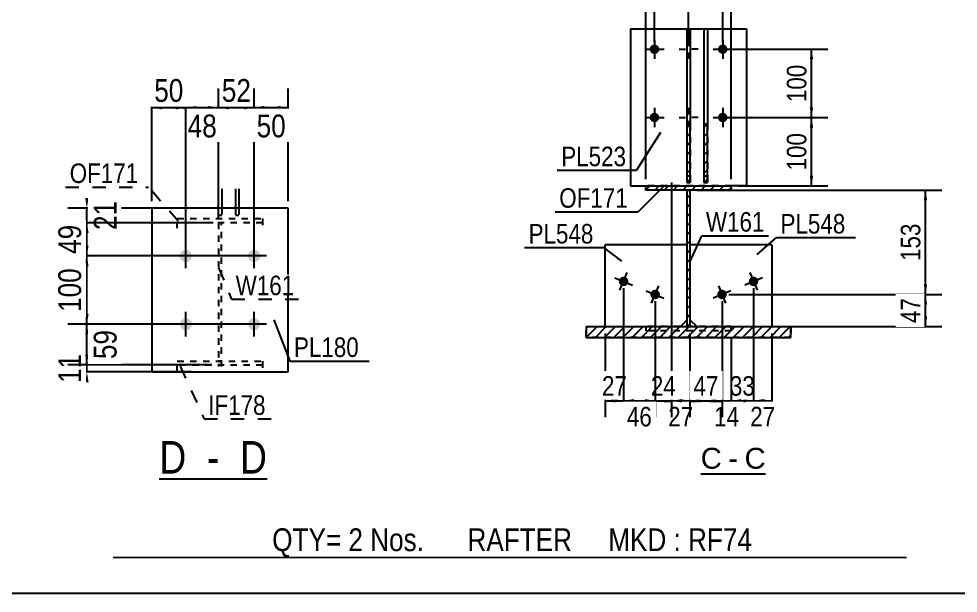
# Model space of a CAD drawing. Header units: millimetres. Extents: x -26 to 376, y -196 to 81.
# Drawn here: x 136.5 to 274.1, y -195.5 to -111.4 of the extents above; entities that cross this region are included whole.
import ezdxf

# ---------------------------------------------------------------- set-up
doc = ezdxf.new("R2010")
doc.units = ezdxf.units.MM
doc.linetypes.add('DXK_LINE_DOT1', pattern=[1.8814, 0.9407, -0.9407])
doc.linetypes.add('DXK_LINE_DOT2', pattern=[3.9198, 1.9599, -1.9599])
doc.styles.add('Arial', font='ARIAL.TTF', dxfattribs={"height": 0.2})
doc.styles.add('Arial Narrow', font='ARIALN.TTF', dxfattribs={"height": 0.2})

# ---------------------------------------------------------------- blocks, each defined once
blk = doc.blocks.new('Unknown-626819533-1211')
at = {"color": 5, "linetype": 'Continuous'}
blk.add_line((-23.53, -195.53), (376.47, -195.53), dxfattribs=at)
blk = doc.blocks.new('Unknown-626819533-12 - 1701')
at = {"color": 7, "linetype": 'Continuous'}
blk.add_line((236.43, -178.04), (245.93, -178.04), dxfattribs=at)
at = {"color": 0, "linetype": 'Continuous'}
for points in [[(239.51, -177.29), (239.51, -174.09), (236.43, -174.09), (236.43, -177.29)], [(241.89, -177.29), (241.89, -174.09), (240.47, -174.09), (240.47, -177.29)], [(245.93, -177.29), (245.93, -174.09), (242.85, -174.09), (242.85, -177.29)]]:
    blk.add_wipeout(points, dxfattribs=at)
at = {"color": 96, "linetype": 'Continuous', "style": 'Arial'}
for s, p in [('C', (236.43, -177.29)), ('C', (242.85, -177.29)), ('-', (240.47, -177.29))]:
    blk.add_text(s, height=3.06, dxfattribs=at).set_placement(p)
blk = doc.blocks.new('Unknown-626819533-13 - 1511')
at = {"color": 7, "linetype": 'Continuous'}
blk.add_line((157.11, -178.75), (172.89, -178.75), dxfattribs=at)
at = {"color": 0, "linetype": 'Continuous'}
for points in [[(161.06, -178), (161.06, -173), (157.11, -173), (157.11, -178)], [(167.43, -178), (167.43, -173), (162.56, -173), (162.56, -178)], [(172.89, -178), (172.89, -173), (168.93, -173), (168.93, -178)]]:
    blk.add_wipeout(points, dxfattribs=at)
at = {"color": 6, "linetype": 'Continuous', "style": 'Arial Narrow'}
for s, height, p in [('D', 4.77, (157.11, -178)), ('D', 4.77, (168.93, -178)), (' - ', 4.772, (162.56, -178))]:
    blk.add_text(s, height=height, dxfattribs=at).set_placement(p)
blk = doc.blocks.new('Part-626819533-1722 - 1701')
at = {"linetype": 'Continuous'}
h = blk.add_hatch(dxfattribs=at)
h.set_pattern_fill('', scale=0.3, style=0, pattern_type=0)
h.set_pattern_definition([(45, (234.4455, -156.4696), (-0.67352, 0.67352), [])])
h.paths.add_polyline_path([(234.45, -136.47), (234.45, -156.47), (234.85, -156.47), (234.85, -136.47)])
at = {"color": 2, "linetype": 'Continuous'}
for p, q in [((234.45, -156.47), (234.45, -136.47)), ((234.45, -136.47), (234.85, -136.47)), ((234.85, -136.47), (234.85, -156.47)), ((234.85, -156.47), (234.45, -156.47))]:
    blk.add_line(p, q, dxfattribs=at)
blk = doc.blocks.new('Part-626819533-1772 - 1701')
at = {"linetype": 'Continuous'}
h = blk.add_hatch(dxfattribs=at)
h.set_pattern_fill('', scale=0.3, style=0, pattern_type=0)
h.set_pattern_definition([(45, (228.3955, -136.4696), (-0.67352, 0.67352), [])])
h.paths.add_polyline_path([(228.4, -135.87), (228.4, -136.47), (240.9, -136.47), (240.9, -135.87)])
at = {"color": 2, "linetype": 'Continuous'}
for p, q in [((228.4, -136.47), (228.4, -135.87)), ((228.4, -135.87), (240.9, -135.87)), ((240.9, -135.87), (240.9, -136.47)), ((240.9, -136.47), (228.4, -136.47))]:
    blk.add_line(p, q, dxfattribs=at)
blk = doc.blocks.new('Bolt-626819533-1712 - 1701')
at = {"linetype": 'Continuous'}
for points in [[(230.35, -115.84, -1), (228.95, -115.84, -1)], [(240.35, -115.84, -1), (238.95, -115.84, -1)], [(230.35, -125.84, -1), (228.95, -125.84, -1)], [(240.35, -125.84, -1), (238.95, -125.84, -1)]]:
    blk.add_hatch(color=3, dxfattribs=at).paths.add_polyline_path(points)
at = {"color": 3, "linetype": 'Continuous'}
for p, q in [((229.65, -114.44), (229.65, -117.24)), ((234.65, -114.44), (234.65, -115.38)), ((239.65, -114.44), (239.65, -117.24)), ((228.25, -115.84), (231.05, -115.84)), ((233.25, -115.84), (234.18, -115.84)), ((234.65, -117.24), (234.65, -116.31)), ((236.05, -115.84), (235.11, -115.84)), ((238.25, -115.84), (241.05, -115.84)), ((229.65, -124.44), (229.65, -127.24)), ((234.65, -124.44), (234.65, -125.38)), ((239.65, -124.44), (239.65, -127.24)), ((228.25, -125.84), (231.05, -125.84)), ((233.25, -125.84), (234.18, -125.84)), ((234.65, -127.24), (234.65, -126.31)), ((236.05, -125.84), (235.11, -125.84)), ((238.25, -125.84), (241.05, -125.84))]:
    blk.add_line(p, q, dxfattribs=at)
blk = doc.blocks.new('Part-626819533-1731 - 1701')
at = {"linetype": 'Continuous'}
h = blk.add_hatch(dxfattribs=at)
h.set_pattern_fill('', scale=0.3, style=0, pattern_type=0)
h.set_pattern_definition([(45, (234.3955, -135.3696), (-0.67352, 0.67352), [])])
h.paths.add_polyline_path([(234.4, -126.78), (234.4, -135.37), (234.9, -135.37), (234.9, -126.78)])
at = {"color": 2, "linetype": 'Continuous'}
for p, q in [((234.4, -112.87), (234.4, -126.78)), ((234.4, -112.87), (234.9, -112.87)), ((234.9, -112.87), (234.9, -126.78)), ((234.4, -126.78), (234.4, -135.37)), ((234.4, -126.78), (234.9, -126.78)), ((234.9, -135.37), (234.9, -126.78)), ((234.4, -135.37), (234.9, -135.37))]:
    blk.add_line(p, q, dxfattribs=at)
at = {"color": 7, "linetype": 'DXK_LINE_DOT1'}
for p, q in [((234.4, -126.78), (234.4, -135.37)), ((234.9, -126.78), (234.9, -135.37)), ((234.4, -134.37), (234.9, -134.37)), ((234.4, -135.37), (234.9, -135.37))]:
    blk.add_line(p, q, dxfattribs=at)
blk = doc.blocks.new('Part-626819533-1723 - 1701')
at = {"color": 7, "linetype": 'DXK_LINE_DOT1'}
for p, q in [((240.9, -156.47), (228.4, -156.47)), ((228.4, -156.47), (228.4, -157.07)), ((240.9, -157.07), (240.9, -156.47)), ((240.9, -157.07), (228.4, -157.07))]:
    blk.add_line(p, q, dxfattribs=at)
blk = doc.blocks.new('Part-626819533-1736 - 1701')
at = {"color": 2, "linetype": 'Continuous'}
for p, q in [((246.85, -144.47), (234.85, -144.47)), ((246.85, -144.47), (246.85, -156.47)), ((234.85, -155.47), (235.85, -156.47))]:
    blk.add_line(p, q, dxfattribs=at)
at = {"color": 7, "linetype": 'DXK_LINE_DOT1'}
for p, q in [((234.85, -144.47), (234.85, -155.47)), ((240.9, -156.47), (246.85, -156.47))]:
    blk.add_line(p, q, dxfattribs=at)
blk = doc.blocks.new('Part-626819533-1758 - 1701')
at = {"color": 2, "linetype": 'Continuous'}
for p, q in [((226.15, -112.87), (226.15, -135.87)), ((226.15, -112.87), (243.15, -112.87)), ((243.15, -112.87), (243.15, -135.87)), ((226.15, -135.87), (228.4, -135.87)), ((243.15, -135.87), (240.9, -135.87))]:
    blk.add_line(p, q, dxfattribs=at)
at = {"color": 7, "linetype": 'DXK_LINE_DOT1'}
blk.add_line((240.9, -135.87), (228.4, -135.87), dxfattribs=at)
blk = doc.blocks.new('Part-626819533-1766 - 1701')
at = {"linetype": 'Continuous'}
h = blk.add_hatch(dxfattribs=at)
h.set_pattern_fill('', scale=0.3, style=0, pattern_type=0)
h.set_pattern_definition([(45, (219.6455, -158.06955), (-0.67352, 0.67352), [])])
h.paths.add_polyline_path([(219.65, -156.47), (219.65, -158.07), (249.65, -158.07), (249.65, -156.47)])
at = {"color": 7, "linetype": 'DXK_LINE_DOT1'}
for p, q in [((219.65, -158.07), (219.65, -156.47)), ((219.65, -156.47), (249.65, -156.47)), ((249.65, -156.47), (249.65, -158.07)), ((249.65, -158.07), (219.65, -158.07))]:
    blk.add_line(p, q, dxfattribs=at)
at = {"color": 2, "linetype": 'Continuous'}
for p, q in [((219.65, -156.47), (219.65, -158.07)), ((219.65, -156.47), (249.65, -156.47)), ((249.65, -158.07), (249.65, -156.47)), ((219.65, -158.07), (249.65, -158.07))]:
    blk.add_line(p, q, dxfattribs=at)
blk = doc.blocks.new('Part-626819533-2762 - 1701')
at = {"color": 2, "linetype": 'Continuous'}
for p, q in [((234.45, -144.47), (222.45, -144.47)), ((222.45, -156.47), (222.45, -144.47)), ((233.45, -156.47), (234.45, -155.47))]:
    blk.add_line(p, q, dxfattribs=at)
at = {"color": 7, "linetype": 'DXK_LINE_DOT1'}
for p, q in [((234.45, -155.47), (234.45, -144.47)), ((222.45, -156.47), (228.4, -156.47))]:
    blk.add_line(p, q, dxfattribs=at)
blk = doc.blocks.new('Part-626819533-2770 - 1701')
at = {"linetype": 'Continuous'}
h = blk.add_hatch(dxfattribs=at)
h.set_pattern_fill('', scale=0.3, style=0, pattern_type=0)
h.set_pattern_definition([(45, (236.8955, -135.3696), (-0.67352, 0.67352), [])])
h.paths.add_polyline_path([(236.9, -126.78), (236.9, -135.37), (237.4, -135.37), (237.4, -126.78)])
at = {"color": 2, "linetype": 'Continuous'}
for p, q in [((236.9, -112.87), (236.9, -126.78)), ((236.9, -112.87), (237.4, -112.87)), ((237.4, -112.87), (237.4, -126.78)), ((236.9, -126.78), (236.9, -135.37)), ((236.9, -126.78), (237.4, -126.78)), ((237.4, -135.37), (237.4, -126.78)), ((236.9, -135.37), (237.4, -135.37))]:
    blk.add_line(p, q, dxfattribs=at)
at = {"color": 7, "linetype": 'DXK_LINE_DOT1'}
for p, q in [((236.9, -126.78), (236.9, -135.37)), ((237.4, -126.78), (237.4, -135.37)), ((236.9, -134.37), (237.4, -134.37)), ((236.9, -135.37), (237.4, -135.37))]:
    blk.add_line(p, q, dxfattribs=at)
blk = doc.blocks.new('Bolt-626819533-2777 - 1701')
at = {"linetype": 'Continuous'}
for points in [[(244.43, -150.5, -1), (243.9, -149.21, -1)], [(239.81, -152.42, -1), (239.28, -151.12, -1)]]:
    blk.add_hatch(color=3, dxfattribs=at).paths.add_polyline_path(points)
at = {"color": 3, "linetype": 'Continuous'}
for p, q in [((243.63, -148.56), (244.7, -151.15)), ((245.46, -149.32), (242.87, -150.39)), ((240.84, -151.23), (238.25, -152.3)), ((239.01, -150.48), (240.08, -153.06))]:
    blk.add_line(p, q, dxfattribs=at)
blk = doc.blocks.new('Bolt-626819533-2786 - 1701')
at = {"linetype": 'Continuous'}
for points in [[(225.39, -149.21, -1), (224.86, -150.5, -1)], [(230.01, -151.12, -1), (229.48, -152.42, -1)]]:
    blk.add_hatch(color=3, dxfattribs=at).paths.add_polyline_path(points)
at = {"color": 3, "linetype": 'Continuous'}
for p, q in [((224.59, -151.15), (225.66, -148.56)), ((223.83, -149.32), (226.42, -150.39)), ((228.45, -151.23), (231.04, -152.3)), ((229.21, -153.06), (230.28, -150.48))]:
    blk.add_line(p, q, dxfattribs=at)
blk = doc.blocks.new('Part-626819533-1586 - 1511')
at = {"color": 2, "linetype": 'Continuous'}
for p, q in [((165.75, -136.3), (165.75, -139.12)), ((166.25, -136.3), (166.25, -139.12))]:
    blk.add_line(p, q, dxfattribs=at)
at = {"color": 7, "linetype": 'DXK_LINE_DOT1'}
for p, q in [((165.75, -139.12), (165.75, -140.95)), ((165.75, -140.14), (166.25, -140.14)), ((166.25, -139.12), (166.25, -140.95))]:
    blk.add_line(p, q, dxfattribs=at)
blk = doc.blocks.new('Part-626819533-1602 - 1511')
at = {"color": 7, "linetype": 'DXK_LINE_DOT1'}
for p, q in [((165.8, -141.25), (165.8, -162.32)), ((166.2, -162.32), (166.2, -141.25)), ((165.8, -161.5), (166.2, -161.5))]:
    blk.add_line(p, q, dxfattribs=at)
blk = doc.blocks.new('Part-626819533-1538 - 1511')
at = {"color": 2, "linetype": 'Continuous'}
for p, q in [((156, -139.12), (156, -163.12)), ((176, -139.12), (156, -139.12)), ((176, -163.12), (176, -139.12)), ((156, -163.12), (176, -163.12))]:
    blk.add_line(p, q, dxfattribs=at)
blk = doc.blocks.new('Part-626819533-1560 - 1511')
at = {"color": 7, "linetype": 'DXK_LINE_DOT1'}
for p, q in [((159.75, -142.07), (159.75, -140.66)), ((159.75, -140.66), (172.25, -140.66)), ((172.25, -141.25), (159.75, -141.25)), ((172.25, -140.66), (172.25, -142.07))]:
    blk.add_line(p, q, dxfattribs=at)
blk = doc.blocks.new('Part-626819533-1582 - 1511')
at = {"color": 7, "linetype": 'DXK_LINE_DOT1'}
for p, q in [((159.75, -162.93), (159.75, -161.55)), ((159.75, -161.55), (172.25, -161.55)), ((172.25, -162.14), (159.75, -162.14)), ((172.25, -161.55), (172.25, -162.93))]:
    blk.add_line(p, q, dxfattribs=at)
blk = doc.blocks.new('Bolt-626819533-1603 - 1511')
at = {"linetype": 'Continuous'}
for points in [[(160.1, -146.12, -1), (161.9, -146.12, -1)], [(170.1, -146.12, -1), (171.9, -146.12, -1)], [(160.1, -156.12, -1), (161.9, -156.12, -1)], [(170.1, -156.12, -1), (171.9, -156.12, -1)]]:
    blk.add_hatch(color=3, dxfattribs=at).paths.add_polyline_path(points)
at = {"color": 3, "linetype": 'Continuous'}
for p, q in [((161, -147.92), (161, -144.32)), ((171, -147.92), (171, -144.32)), ((162.8, -146.12), (159.2, -146.12)), ((172.8, -146.12), (169.2, -146.12)), ((161, -157.92), (161, -154.32)), ((171, -157.92), (171, -154.32)), ((162.8, -156.12), (159.2, -156.12)), ((172.8, -156.12), (169.2, -156.12))]:
    blk.add_line(p, q, dxfattribs=at)
blk = doc.blocks.new('Part-626819533-2664 - 1511')
at = {"color": 2, "linetype": 'Continuous'}
for p, q in [((168.25, -136.3), (168.25, -139.12)), ((168.75, -136.3), (168.75, -139.12))]:
    blk.add_line(p, q, dxfattribs=at)
at = {"color": 7, "linetype": 'DXK_LINE_DOT1'}
for p, q in [((168.25, -139.12), (168.25, -140.95)), ((168.25, -140.14), (168.75, -140.14)), ((168.75, -139.12), (168.75, -140.95))]:
    blk.add_line(p, q, dxfattribs=at)
blk = doc.blocks.new('StraightDimension-626819533-1860 - 1701')
at = {"linetype": 'Continuous'}
for points in [[(252.4, -127.34), (252.65, -125.84), (252.9, -127.34)], [(252.9, -134.37), (252.65, -135.87), (252.4, -134.37)]]:
    blk.add_hatch(color=7, dxfattribs=at).paths.add_polyline_path(points)
at = {"color": 7, "linetype": 'Continuous'}
for p, q in [((240.65, -125.84), (255.05, -125.84)), ((252.65, -135.87), (252.65, -125.84)), ((241.9, -135.87), (255.05, -135.87))]:
    blk.add_line(p, q, dxfattribs=at)
at = {"color": 0}
blk.add_wipeout([(252.5, -127.51), (248.3, -127.51), (248.3, -134.2), (252.5, -134.2)], dxfattribs=at)
at = {"color": 3, "style": 'Arial Narrow'}
blk.add_text('100', height=2.863, rotation=90.0002, dxfattribs=at).set_placement((251.9, -133.6))
blk = doc.blocks.new('StraightDimension-626819533-1852 - 1701')
at = {"linetype": 'Continuous'}
for points in [[(269.1, -137.97), (269.35, -136.47), (269.6, -137.97)], [(269.6, -150.27), (269.35, -151.77), (269.1, -150.27)]]:
    blk.add_hatch(color=7, dxfattribs=at).paths.add_polyline_path(points)
at = {"color": 7, "linetype": 'Continuous'}
for p, q in [((235.85, -136.47), (271.75, -136.47)), ((269.35, -151.77), (269.35, -136.47)), ((240.55, -151.77), (271.75, -151.77))]:
    blk.add_line(p, q, dxfattribs=at)
at = {"color": 0}
blk.add_wipeout([(269.2, -140.78), (265, -140.78), (265, -147.46), (269.2, -147.46)], dxfattribs=at)
at = {"color": 3, "style": 'Arial Narrow'}
blk.add_text('153', height=2.863, rotation=90.0002, dxfattribs=at).set_placement((268.6, -146.86))
blk = doc.blocks.new('StraightDimension-626819533-5816 - 1701')
at = {"linetype": 'Continuous'}
for points in [[(242.4, -167.59), (240.9, -167.34), (242.4, -167.09)], [(242.66, -167.09), (244.16, -167.34), (242.66, -167.59)]]:
    blk.add_hatch(color=7, dxfattribs=at).paths.add_polyline_path(points)
at = {"color": 7, "linetype": 'Continuous'}
for p, q in [((244.16, -150.86), (244.16, -169.74)), ((240.9, -158.07), (240.9, -169.74)), ((240.9, -167.34), (244.16, -167.34))]:
    blk.add_line(p, q, dxfattribs=at)
at = {"color": 0}
blk.add_wipeout([(244.96, -167.19), (244.96, -162.99), (240.1, -162.99), (240.1, -167.19)], dxfattribs=at)
at = {"color": 3, "style": 'Arial Narrow'}
blk.add_text('33', height=2.863, dxfattribs=at).set_placement((240.7, -166.59))
blk = doc.blocks.new('StraightDimension-626819533-3829 - 1701')
at = {"linetype": 'Continuous'}
for points in [[(226.9, -98.22), (228.4, -98.47), (226.9, -98.72)], [(231.15, -98.72), (229.65, -98.47), (231.15, -98.22)]]:
    blk.add_hatch(color=7, dxfattribs=at).paths.add_polyline_path(points)
at = {"color": 7, "linetype": 'Continuous'}
for p, q in [((228.4, -134.87), (228.4, -96.22)), ((229.65, -114.84), (229.65, -96.22)), ((228.4, -98.47), (229.65, -98.47))]:
    blk.add_line(p, q, dxfattribs=at)
at = {"color": 0}
blk.add_wipeout([(231.45, -98.32), (231.45, -94.12), (226.59, -94.12), (226.59, -98.32)], dxfattribs=at)
at = {"color": 3, "style": 'Arial Narrow'}
blk.add_text('13', height=2.863, dxfattribs=at).set_placement((227.19, -97.72))
blk = doc.blocks.new('StraightDimension-626819533-5822 - 1701')
at = {"linetype": 'Continuous'}
for points in [[(223.95, -167.59), (222.45, -167.34), (223.95, -167.09)], [(223.63, -167.09), (225.13, -167.34), (223.63, -167.59)]]:
    blk.add_hatch(color=7, dxfattribs=at).paths.add_polyline_path(points)
at = {"color": 7, "linetype": 'Continuous'}
for p, q in [((225.13, -150.86), (225.13, -169.74)), ((222.45, -157.47), (222.45, -169.74)), ((222.45, -167.34), (225.13, -167.34))]:
    blk.add_line(p, q, dxfattribs=at)
at = {"color": 0}
blk.add_wipeout([(226.21, -167.19), (226.21, -162.99), (221.36, -162.99), (221.36, -167.19)], dxfattribs=at)
at = {"color": 3, "style": 'Arial Narrow'}
blk.add_text('27', height=2.863, dxfattribs=at).set_placement((221.96, -166.59))
blk = doc.blocks.new('StraightDimension-626819533-1845 - 1701')
at = {"linetype": 'Continuous'}
for points in [[(269.1, -153.27), (269.35, -151.77), (269.6, -153.27)], [(269.6, -154.97), (269.35, -156.47), (269.1, -154.97)]]:
    blk.add_hatch(color=7, dxfattribs=at).paths.add_polyline_path(points)
at = {"color": 7, "linetype": 'Continuous'}
for p, q in [((240.55, -151.77), (271.75, -151.77)), ((269.35, -156.47), (269.35, -151.77)), ((235.85, -156.47), (271.75, -156.47))]:
    blk.add_line(p, q, dxfattribs=at)
at = {"color": 0}
blk.add_wipeout([(269.2, -151.69), (265, -151.69), (265, -156.55), (269.2, -156.55)], dxfattribs=at)
at = {"color": 3, "style": 'Arial Narrow'}
blk.add_text('47', height=2.863, rotation=90.0002, dxfattribs=at).set_placement((268.6, -155.95))
blk = doc.blocks.new('StraightDimension-626819533-1870 - 1701')
at = {"linetype": 'Continuous'}
for points in [[(252.4, -117.34), (252.65, -115.84), (252.9, -117.34)], [(252.9, -124.34), (252.65, -125.84), (252.4, -124.34)]]:
    blk.add_hatch(color=7, dxfattribs=at).paths.add_polyline_path(points)
at = {"color": 7, "linetype": 'Continuous'}
for p, q in [((240.65, -115.84), (255.05, -115.84)), ((252.65, -125.84), (252.65, -115.84)), ((240.65, -125.84), (255.05, -125.84))]:
    blk.add_line(p, q, dxfattribs=at)
at = {"color": 0}
blk.add_wipeout([(252.5, -117.5), (248.3, -117.5), (248.3, -124.19), (252.5, -124.19)], dxfattribs=at)
at = {"color": 3, "style": 'Arial Narrow'}
blk.add_text('100', height=2.863, rotation=90.0002, dxfattribs=at).set_placement((251.9, -123.59))
blk = doc.blocks.new('StraightDimension-626819533-3826 - 1701')
at = {"linetype": 'Continuous'}
for points in [[(238.15, -98.22), (239.65, -98.47), (238.15, -98.72)], [(242.4, -98.72), (240.9, -98.47), (242.4, -98.22)]]:
    blk.add_hatch(color=7, dxfattribs=at).paths.add_polyline_path(points)
at = {"color": 7, "linetype": 'Continuous'}
for p, q in [((239.65, -114.84), (239.65, -96.07)), ((240.9, -134.87), (240.9, -96.07)), ((239.65, -98.47), (240.9, -98.47))]:
    blk.add_line(p, q, dxfattribs=at)
at = {"color": 0}
blk.add_wipeout([(242.7, -102.82), (242.7, -98.62), (237.84, -98.62), (237.84, -102.82)], dxfattribs=at)
at = {"color": 3, "style": 'Arial Narrow'}
blk.add_text('12', height=2.863, dxfattribs=at).set_placement((238.44, -102.22))
blk = doc.blocks.new('StraightDimension-626819533-5819 - 1701')
at = {"linetype": 'Continuous'}
for points in [[(233.65, -167.59), (232.15, -167.34), (233.65, -167.09)], [(233.35, -167.09), (234.85, -167.34), (233.35, -167.59)]]:
    blk.add_hatch(color=7, dxfattribs=at).paths.add_polyline_path(points)
at = {"color": 7, "linetype": 'Continuous'}
for p, q in [((232.15, -135.37), (232.15, -169.59)), ((234.85, -157.47), (234.85, -169.59)), ((232.15, -167.34), (234.85, -167.34))]:
    blk.add_line(p, q, dxfattribs=at)
at = {"color": 0}
blk.add_wipeout([(235.92, -171.69), (235.92, -167.49), (231.07, -167.49), (231.07, -171.69)], dxfattribs=at)
at = {"color": 3, "style": 'Arial Narrow'}
blk.add_text('27', height=2.863, dxfattribs=at).set_placement((231.67, -171.09))
blk = doc.blocks.new('StraightDimension-626819533-3827 - 1701')
at = {"linetype": 'Continuous'}
for points in [[(236.15, -98.72), (234.65, -98.47), (236.15, -98.22)], [(238.15, -98.22), (239.65, -98.47), (238.15, -98.72)]]:
    blk.add_hatch(color=7, dxfattribs=at).paths.add_polyline_path(points)
at = {"color": 7, "linetype": 'Continuous'}
for p, q in [((234.65, -114.84), (234.65, -96.22)), ((239.65, -114.84), (239.65, -96.22)), ((234.65, -98.47), (239.65, -98.47))]:
    blk.add_line(p, q, dxfattribs=at)
at = {"color": 0}
blk.add_wipeout([(239.57, -98.32), (239.57, -94.12), (234.72, -94.12), (234.72, -98.32)], dxfattribs=at)
at = {"color": 3, "style": 'Arial Narrow'}
blk.add_text('50', height=2.863, dxfattribs=at).set_placement((235.32, -97.72))
blk = doc.blocks.new('StraightDimension-626819533-5820 - 1701')
at = {"linetype": 'Continuous'}
for points in [[(228.25, -167.09), (229.75, -167.34), (228.25, -167.59)], [(233.65, -167.59), (232.15, -167.34), (233.65, -167.09)]]:
    blk.add_hatch(color=7, dxfattribs=at).paths.add_polyline_path(points)
at = {"color": 7, "linetype": 'Continuous'}
for p, q in [((232.15, -135.37), (232.15, -169.74)), ((229.75, -152.77), (229.75, -169.74)), ((229.75, -167.34), (232.15, -167.34))]:
    blk.add_line(p, q, dxfattribs=at)
at = {"color": 0}
blk.add_wipeout([(233.37, -167.19), (233.37, -162.99), (228.52, -162.99), (228.52, -167.19)], dxfattribs=at)
at = {"color": 3, "style": 'Arial Narrow'}
blk.add_text('24', height=2.863, dxfattribs=at).set_placement((229.12, -166.59))
blk = doc.blocks.new('StraightDimension-626819533-3828 - 1701')
at = {"linetype": 'Continuous'}
for points in [[(231.15, -98.72), (229.65, -98.47), (231.15, -98.22)], [(233.15, -98.22), (234.65, -98.47), (233.15, -98.72)]]:
    blk.add_hatch(color=7, dxfattribs=at).paths.add_polyline_path(points)
at = {"color": 7, "linetype": 'Continuous'}
for p, q in [((229.65, -114.84), (229.65, -96.07)), ((234.65, -114.84), (234.65, -96.07)), ((229.65, -98.47), (234.65, -98.47))]:
    blk.add_line(p, q, dxfattribs=at)
at = {"color": 0}
blk.add_wipeout([(234.57, -102.82), (234.57, -98.62), (229.72, -98.62), (229.72, -102.82)], dxfattribs=at)
at = {"color": 3, "style": 'Arial Narrow'}
blk.add_text('50', height=2.863, dxfattribs=at).set_placement((230.32, -102.22))
blk = doc.blocks.new('StraightDimension-626819533-5815 - 1701')
at = {"linetype": 'Continuous'}
for points in [[(245.66, -167.59), (244.16, -167.34), (245.66, -167.09)], [(245.35, -167.09), (246.85, -167.34), (245.35, -167.59)]]:
    blk.add_hatch(color=7, dxfattribs=at).paths.add_polyline_path(points)
at = {"color": 7, "linetype": 'Continuous'}
for p, q in [((244.16, -150.86), (244.16, -169.59)), ((246.85, -157.47), (246.85, -169.59)), ((244.16, -167.34), (246.85, -167.34))]:
    blk.add_line(p, q, dxfattribs=at)
at = {"color": 0}
blk.add_wipeout([(247.93, -171.69), (247.93, -167.49), (243.08, -167.49), (243.08, -171.69)], dxfattribs=at)
at = {"color": 3, "style": 'Arial Narrow'}
blk.add_text('27', height=2.863, dxfattribs=at).set_placement((243.68, -171.09))
blk = doc.blocks.new('StraightDimension-626819533-5817 - 1701')
at = {"linetype": 'Continuous'}
for points in [[(238.05, -167.09), (239.55, -167.34), (238.05, -167.59)], [(242.4, -167.59), (240.9, -167.34), (242.4, -167.09)]]:
    blk.add_hatch(color=7, dxfattribs=at).paths.add_polyline_path(points)
at = {"color": 7, "linetype": 'Continuous'}
for p, q in [((239.55, -152.77), (239.55, -169.59)), ((240.9, -158.07), (240.9, -169.59)), ((239.55, -167.34), (240.9, -167.34))]:
    blk.add_line(p, q, dxfattribs=at)
at = {"color": 0}
blk.add_wipeout([(242.65, -171.69), (242.65, -167.49), (237.79, -167.49), (237.79, -171.69)], dxfattribs=at)
at = {"color": 3, "style": 'Arial Narrow'}
blk.add_text('14', height=2.863, dxfattribs=at).set_placement((238.39, -171.09))
blk = doc.blocks.new('StraightDimension-626819533-5818 - 1701')
at = {"linetype": 'Continuous'}
for points in [[(236.35, -167.59), (234.85, -167.34), (236.35, -167.09)], [(238.05, -167.09), (239.55, -167.34), (238.05, -167.59)]]:
    blk.add_hatch(color=7, dxfattribs=at).paths.add_polyline_path(points)
at = {"color": 7, "linetype": 'Continuous'}
for p, q in [((239.55, -152.77), (239.55, -169.74)), ((234.85, -157.47), (234.85, -169.74)), ((234.85, -167.34), (239.55, -167.34))]:
    blk.add_line(p, q, dxfattribs=at)
at = {"color": 0}
blk.add_wipeout([(239.62, -167.19), (239.62, -162.99), (234.77, -162.99), (234.77, -167.19)], dxfattribs=at)
at = {"color": 3, "style": 'Arial Narrow'}
blk.add_text('47', height=2.863, dxfattribs=at).set_placement((235.37, -166.59))
blk = doc.blocks.new('StraightDimension-626819533-5821 - 1701')
at = {"linetype": 'Continuous'}
for points in [[(226.63, -167.59), (225.13, -167.34), (226.63, -167.09)], [(228.25, -167.09), (229.75, -167.34), (228.25, -167.59)]]:
    blk.add_hatch(color=7, dxfattribs=at).paths.add_polyline_path(points)
at = {"color": 7, "linetype": 'Continuous'}
for p, q in [((225.13, -150.86), (225.13, -169.59)), ((229.75, -152.77), (229.75, -169.59)), ((225.13, -167.34), (229.75, -167.34))]:
    blk.add_line(p, q, dxfattribs=at)
at = {"color": 0}
blk.add_wipeout([(229.86, -171.69), (229.86, -167.49), (225.01, -167.49), (225.01, -171.69)], dxfattribs=at)
at = {"color": 3, "style": 'Arial Narrow'}
blk.add_text('46', height=2.863, dxfattribs=at).set_placement((225.61, -171.09))
blk = doc.blocks.new('StraightDimension-626819533-1650 - 1511')
at = {"linetype": 'Continuous'}
for points in [[(146.75, -160.56), (146.5, -162.06), (146.25, -160.56)], [(146.25, -164.62), (146.5, -163.12), (146.75, -164.62)]]:
    blk.add_hatch(color=4, dxfattribs=at).paths.add_polyline_path(points)
at = {"color": 4, "linetype": 'Continuous'}
for p, q in [((164.8, -162.06), (143.9, -162.06)), ((146.5, -163.12), (146.5, -162.06)), ((161.84, -163.12), (143.9, -163.12))]:
    blk.add_line(p, q, dxfattribs=at)
at = {"color": 0}
blk.add_wipeout([(146.35, -159.76), (141.45, -159.76), (141.45, -165.43), (146.35, -165.43)], dxfattribs=at)
at = {"color": 4, "style": 'Arial Narrow'}
blk.add_text('11', height=3.34, rotation=90.0002, dxfattribs=at).set_placement((145.65, -164.73))
blk = doc.blocks.new('StraightDimension-626819533-1688 - 1511')
at = {"linetype": 'Continuous'}
for points in [[(146.25, -147.62), (146.5, -146.12), (146.75, -147.62)], [(146.75, -154.62), (146.5, -156.12), (146.25, -154.62)]]:
    blk.add_hatch(color=4, dxfattribs=at).paths.add_polyline_path(points)
at = {"color": 4, "linetype": 'Continuous'}
for p, q in [((170, -146.12), (143.9, -146.12)), ((146.5, -156.12), (146.5, -146.12)), ((170, -156.12), (143.9, -156.12))]:
    blk.add_line(p, q, dxfattribs=at)
at = {"color": 0}
blk.add_wipeout([(146.35, -147.22), (141.45, -147.22), (141.45, -155.02), (146.35, -155.02)], dxfattribs=at)
at = {"color": 4, "style": 'Arial Narrow'}
blk.add_text('100', height=3.34, rotation=90.0002, dxfattribs=at).set_placement((145.65, -154.32))
blk = doc.blocks.new('StraightDimension-626819533-1628 - 1511')
at = {"linetype": 'Continuous'}
for points in [[(167.3, -124.65), (165.8, -124.4), (167.3, -124.15)], [(169.5, -124.15), (171, -124.4), (169.5, -124.65)]]:
    blk.add_hatch(color=4, dxfattribs=at).paths.add_polyline_path(points)
at = {"color": 4, "linetype": 'Continuous'}
for p, q in [((165.8, -140.61), (165.8, -121.8)), ((171, -145.12), (171, -121.8)), ((165.8, -124.4), (171, -124.4))]:
    blk.add_line(p, q, dxfattribs=at)
at = {"color": 0}
blk.add_wipeout([(171.24, -124.25), (171.24, -119.35), (165.57, -119.35), (165.57, -124.25)], dxfattribs=at)
at = {"color": 4, "style": 'Arial Narrow'}
blk.add_text('52', height=3.34, dxfattribs=at).set_placement((166.27, -123.55))
blk = doc.blocks.new('StraightDimension-626819533-1609 - 1511')
at = {"linetype": 'Continuous'}
for points in [[(172.5, -124.65), (171, -124.4), (172.5, -124.15)], [(174.5, -124.15), (176, -124.4), (174.5, -124.65)]]:
    blk.add_hatch(color=4, dxfattribs=at).paths.add_polyline_path(points)
at = {"color": 4, "linetype": 'Continuous'}
for p, q in [((171, -145.12), (171, -121.6)), ((176, -138.12), (176, -121.6)), ((171, -124.4), (176, -124.4))]:
    blk.add_line(p, q, dxfattribs=at)
at = {"color": 0}
blk.add_wipeout([(176.34, -129.45), (176.34, -124.55), (170.67, -124.55), (170.67, -129.45)], dxfattribs=at)
at = {"color": 4, "style": 'Arial Narrow'}
blk.add_text('50', height=3.34, dxfattribs=at).set_placement((171.37, -128.75))
blk = doc.blocks.new('StraightDimension-626819533-1619 - 1511')
at = {"linetype": 'Continuous'}
for points in [[(162.5, -124.65), (161, -124.4), (162.5, -124.15)], [(164.3, -124.15), (165.8, -124.4), (164.3, -124.65)]]:
    blk.add_hatch(color=4, dxfattribs=at).paths.add_polyline_path(points)
at = {"color": 4, "linetype": 'Continuous'}
for p, q in [((161, -145.12), (161, -121.6)), ((165.8, -140.61), (165.8, -121.6)), ((161, -124.4), (165.8, -124.4))]:
    blk.add_line(p, q, dxfattribs=at)
at = {"color": 0}
blk.add_wipeout([(166.23, -129.45), (166.23, -124.55), (160.57, -124.55), (160.57, -129.45)], dxfattribs=at)
at = {"color": 4, "style": 'Arial Narrow'}
blk.add_text('48', height=3.34, dxfattribs=at).set_placement((161.27, -128.75))
blk = doc.blocks.new('StraightDimension-626819533-1637 - 1511')
at = {"linetype": 'Continuous'}
for points in [[(157.5, -124.65), (156, -124.4), (157.5, -124.15)], [(159.5, -124.15), (161, -124.4), (159.5, -124.65)]]:
    blk.add_hatch(color=4, dxfattribs=at).paths.add_polyline_path(points)
at = {"color": 4, "linetype": 'Continuous'}
for p, q in [((156, -138.12), (156, -121.8)), ((161, -145.12), (161, -121.8)), ((156, -124.4), (161, -124.4))]:
    blk.add_line(p, q, dxfattribs=at)
at = {"color": 0}
blk.add_wipeout([(161.33, -124.25), (161.33, -119.35), (155.67, -119.35), (155.67, -124.25)], dxfattribs=at)
at = {"color": 4, "style": 'Arial Narrow'}
blk.add_text('50', height=3.34, dxfattribs=at).set_placement((156.37, -123.55))
blk = doc.blocks.new('StraightDimension-626819533-1660 - 1511')
at = {"linetype": 'Continuous'}
for points in [[(146.75, -137.62), (146.5, -139.12), (146.25, -137.62)], [(146.25, -142.75), (146.5, -141.25), (146.75, -142.75)]]:
    blk.add_hatch(color=4, dxfattribs=at).paths.add_polyline_path(points)
at = {"color": 4, "linetype": 'Continuous'}
for p, q in [((156.33, -139.12), (143.7, -139.12)), ((146.5, -141.25), (146.5, -139.12)), ((165, -141.25), (143.7, -141.25))]:
    blk.add_line(p, q, dxfattribs=at)
at = {"color": 0}
blk.add_wipeout([(151.55, -137.35), (146.65, -137.35), (146.65, -143.02), (151.55, -143.02)], dxfattribs=at)
at = {"color": 4, "style": 'Arial Narrow'}
blk.add_text('21', height=3.34, rotation=90.0002, dxfattribs=at).set_placement((150.85, -142.32))
blk = doc.blocks.new('StraightDimension-626819533-1669 - 1511')
at = {"linetype": 'Continuous'}
for points in [[(146.25, -142.75), (146.5, -141.25), (146.75, -142.75)], [(146.75, -144.62), (146.5, -146.12), (146.25, -144.62)]]:
    blk.add_hatch(color=4, dxfattribs=at).paths.add_polyline_path(points)
at = {"color": 4, "linetype": 'Continuous'}
for p, q in [((165, -141.25), (143.9, -141.25)), ((146.5, -146.12), (146.5, -141.25)), ((170, -146.12), (143.9, -146.12))]:
    blk.add_line(p, q, dxfattribs=at)
at = {"color": 0}
blk.add_wipeout([(146.35, -140.85), (141.45, -140.85), (141.45, -146.52), (146.35, -146.52)], dxfattribs=at)
at = {"color": 4, "style": 'Arial Narrow'}
blk.add_text('49', height=3.34, rotation=90.0002, dxfattribs=at).set_placement((145.65, -145.82))
blk = doc.blocks.new('StraightDimension-626819533-1678 - 1511')
at = {"linetype": 'Continuous'}
for points in [[(146.25, -157.62), (146.5, -156.12), (146.75, -157.62)], [(146.75, -160.56), (146.5, -162.06), (146.25, -160.56)]]:
    blk.add_hatch(color=4, dxfattribs=at).paths.add_polyline_path(points)
at = {"color": 4, "linetype": 'Continuous'}
for p, q in [((170, -156.12), (143.7, -156.12)), ((146.5, -162.06), (146.5, -156.12)), ((164.8, -162.06), (143.7, -162.06))]:
    blk.add_line(p, q, dxfattribs=at)
at = {"color": 0}
blk.add_wipeout([(151.55, -156.26), (146.65, -156.26), (146.65, -161.93), (151.55, -161.93)], dxfattribs=at)
at = {"color": 4, "style": 'Arial Narrow'}
blk.add_text('59', height=3.34, rotation=90.0002, dxfattribs=at).set_placement((150.85, -161.23))
blk = doc.blocks.new('CBS_CALLOFF-626819533-5944')
at = {"color": 7, "linetype": 'Continuous'}
blk.add_line((150.35, -190.26), (266.58, -190.28), dxfattribs=at)
at = {"color": 3, "linetype": 'Continuous', "style": 'Arial Narrow'}
blk.add_text('QTY= 2 Nos.      RAFTER     MKD : RF74', height=3.3405, dxfattribs=at).set_placement((173.65, -189.36))
blk = doc.blocks.new('Mark-626819533-1732 - 1701')
at = {"color": 0}
blk.add_wipeout([(257.62, -142.84), (257.62, -139.84), (248.12, -139.84), (248.12, -142.84)], dxfattribs=at)
blk.add_wipeout([(257.62, -142.84), (257.62, -139.84), (248.12, -139.84), (248.12, -142.84)], dxfattribs=at)
at = {"color": 7, "linetype": 'Continuous'}
for p, q in [((244.69, -145.91), (247.52, -143.44)), ((247.52, -143.44), (259.12, -143.44))]:
    blk.add_line(p, q, dxfattribs=at)
at = {"color": 3, "style": 'Arial Narrow'}
blk.add_text('PL548', height=2.863, dxfattribs=at).set_placement((248.12, -142.84))
blk = doc.blocks.new('Mark-626819533-1718 - 1701')
at = {"color": 0}
blk.add_wipeout([(245.78, -142.56), (245.78, -139.56), (237.19, -139.56), (237.19, -142.56)], dxfattribs=at)
blk.add_wipeout([(245.78, -142.56), (245.78, -139.56), (237.19, -139.56), (237.19, -142.56)], dxfattribs=at)
at = {"color": 7, "linetype": 'Continuous'}
for p, q in [((234.85, -147.01), (236.59, -143.16)), ((236.59, -143.16), (246.38, -143.16))]:
    blk.add_line(p, q, dxfattribs=at)
at = {"color": 3, "style": 'Arial Narrow'}
blk.add_text('W161', height=2.863, dxfattribs=at).set_placement((237.19, -142.56))
blk = doc.blocks.new('Mark-626819533-1754 - 1701')
at = {"color": 7, "linetype": 'Continuous'}
blk.add_line((230.54, -128.02), (227, -133.58), dxfattribs=at)
at = {"color": 0}
blk.add_wipeout([(225.5, -132.98), (225.5, -129.98), (216, -129.98), (216, -132.98)], dxfattribs=at)
blk.add_wipeout([(225.5, -132.98), (225.5, -129.98), (216, -129.98), (216, -132.98)], dxfattribs=at)
at = {"color": 7, "linetype": 'Continuous'}
blk.add_line((215.4, -133.58), (227, -133.58), dxfattribs=at)
at = {"color": 3, "style": 'Arial Narrow'}
blk.add_text('PL523', height=2.863, dxfattribs=at).set_placement((216, -132.98))
blk = doc.blocks.new('Mark-626819533-1768 - 1701')
at = {"color": 7, "linetype": 'Continuous'}
blk.add_line((230.92, -136.02), (227.25, -139.66), dxfattribs=at)
at = {"color": 0}
blk.add_wipeout([(225.75, -139.06), (225.75, -136.06), (215.7, -136.06), (215.7, -139.06)], dxfattribs=at)
blk.add_wipeout([(225.75, -139.06), (225.75, -136.06), (215.7, -136.06), (215.7, -139.06)], dxfattribs=at)
at = {"color": 7, "linetype": 'Continuous'}
blk.add_line((215.1, -139.66), (227.25, -139.66), dxfattribs=at)
at = {"color": 3, "style": 'Arial Narrow'}
blk.add_text('OF171', height=2.863, dxfattribs=at).set_placement((215.7, -139.06))
blk = doc.blocks.new('Mark-626819533-2792 - 1701')
at = {"color": 7, "linetype": 'Continuous'}
blk.add_line((224.87, -146.9), (222.22, -144.9), dxfattribs=at)
at = {"color": 0}
blk.add_wipeout([(220.72, -144.3), (220.72, -141.3), (211.21, -141.3), (211.21, -144.3)], dxfattribs=at)
blk.add_wipeout([(220.72, -144.3), (220.72, -141.3), (211.21, -141.3), (211.21, -144.3)], dxfattribs=at)
at = {"color": 7, "linetype": 'Continuous'}
blk.add_line((210.61, -144.9), (222.22, -144.9), dxfattribs=at)
at = {"color": 3, "style": 'Arial Narrow'}
blk.add_text('PL548', height=2.863, dxfattribs=at).set_placement((211.21, -144.3))
blk = doc.blocks.new('Mark-626819533-1534 - 1511')
at = {"color": 0}
blk.add_wipeout([(186.34, -160.92), (186.34, -157.92), (176.84, -157.92), (176.84, -160.92)], dxfattribs=at)
blk.add_wipeout([(186.34, -160.92), (186.34, -157.92), (176.84, -157.92), (176.84, -160.92)], dxfattribs=at)
at = {"color": 7, "linetype": 'Continuous'}
for p, q in [((173.91, -155.47), (176.24, -161.52)), ((176.24, -161.52), (187.84, -161.52))]:
    blk.add_line(p, q, dxfattribs=at)
at = {"color": 3, "style": 'Arial Narrow'}
blk.add_text('PL180', height=2.863, dxfattribs=at).set_placement((176.84, -160.92))
blk = doc.blocks.new('Mark-626819533-1578 - 1511')
at = {"color": 0}
blk.add_wipeout([(172.69, -169.4), (172.69, -166.4), (164.28, -166.4), (164.28, -169.4)], dxfattribs=at)
blk.add_wipeout([(172.69, -169.4), (172.69, -166.4), (164.28, -166.4), (164.28, -169.4)], dxfattribs=at)
at = {"color": 7, "linetype": 'DXK_LINE_DOT2'}
for p, q in [((160.15, -162.26), (163.68, -170)), ((163.68, -170), (174.19, -170))]:
    blk.add_line(p, q, dxfattribs=at)
at = {"color": 3, "style": 'Arial Narrow'}
blk.add_text('IF178', height=2.863, dxfattribs=at).set_placement((164.28, -169.4))
blk = doc.blocks.new('Mark-626819533-1556 - 1511')
at = {"color": 7, "linetype": 'DXK_LINE_DOT2'}
blk.add_line((159.86, -141.05), (155.53, -136.04), dxfattribs=at)
at = {"color": 0}
blk.add_wipeout([(154.03, -135.44), (154.03, -132.44), (143.98, -132.44), (143.98, -135.44)], dxfattribs=at)
blk.add_wipeout([(154.03, -135.44), (154.03, -132.44), (143.98, -132.44), (143.98, -135.44)], dxfattribs=at)
at = {"color": 7, "linetype": 'DXK_LINE_DOT2'}
blk.add_line((143.38, -136.04), (155.53, -136.04), dxfattribs=at)
at = {"color": 3, "style": 'Arial Narrow'}
blk.add_text('OF171', height=2.863, dxfattribs=at).set_placement((143.98, -135.44))
blk = doc.blocks.new('Mark-626819533-1598 - 1511')
at = {"color": 0}
blk.add_wipeout([(176.88, -151.87), (176.88, -148.87), (168.3, -148.87), (168.3, -151.87)], dxfattribs=at)
blk.add_wipeout([(176.88, -151.87), (176.88, -148.87), (168.3, -148.87), (168.3, -151.87)], dxfattribs=at)
at = {"color": 7, "linetype": 'DXK_LINE_DOT2'}
for p, q in [((165.8, -147.88), (167.7, -152.47)), ((167.7, -152.47), (177.48, -152.47))]:
    blk.add_line(p, q, dxfattribs=at)
at = {"color": 3, "style": 'Arial Narrow'}
blk.add_text('W161', height=2.863, dxfattribs=at).set_placement((168.3, -151.87))

msp = doc.modelspace()

# ---------------------------------------------------------------- block references
for name in ['Unknown-626819533-1211', 'Part-626819533-1758 - 1701', 'Part-626819533-1731 - 1701', 'Part-626819533-2770 - 1701', 'Bolt-626819533-1712 - 1701', 'Part-626819533-1772 - 1701', 'Part-626819533-1586 - 1511', 'Part-626819533-2664 - 1511', 'Part-626819533-1722 - 1701', 'Part-626819533-1538 - 1511', 'Part-626819533-1560 - 1511', 'Part-626819533-1602 - 1511', 'Bolt-626819533-1603 - 1511', 'Part-626819533-2762 - 1701', 'Part-626819533-1736 - 1701', 'Bolt-626819533-2786 - 1701', 'Bolt-626819533-2777 - 1701', 'Part-626819533-1766 - 1701', 'Part-626819533-1723 - 1701', 'Part-626819533-1582 - 1511', 'CBS_CALLOFF-626819533-5944']:
    msp.add_blockref(name, (0, 0))

# ---------------------------------------------------------------- next in the draw order: block references
for name in ['StraightDimension-626819533-3829 - 1701', 'StraightDimension-626819533-1628 - 1511', 'StraightDimension-626819533-1860 - 1701', 'Mark-626819533-2792 - 1701', 'StraightDimension-626819533-1688 - 1511', 'StraightDimension-626819533-5822 - 1701', 'Mark-626819533-1534 - 1511', 'StraightDimension-626819533-1650 - 1511', 'Unknown-626819533-13 - 1511', 'Unknown-626819533-12 - 1701']:
    msp.add_blockref(name, (0, 0))

# ---------------------------------------------------------------- next in the draw order: block references
for name in ['StraightDimension-626819533-1870 - 1701', 'StraightDimension-626819533-1619 - 1511', 'StraightDimension-626819533-1609 - 1511', 'Mark-626819533-1754 - 1701', 'StraightDimension-626819533-1852 - 1701', 'Mark-626819533-1598 - 1511', 'StraightDimension-626819533-1678 - 1511']:
    msp.add_blockref(name, (0, 0))

# ---------------------------------------------------------------- next in the draw order: block references
for name in ['StraightDimension-626819533-3826 - 1701', 'StraightDimension-626819533-1637 - 1511', 'Mark-626819533-1732 - 1701', 'StraightDimension-626819533-5816 - 1701', 'Mark-626819533-1578 - 1511']:
    msp.add_blockref(name, (0, 0))

# ---------------------------------------------------------------- next in the draw order: block references
for name in ['StraightDimension-626819533-3827 - 1701', 'StraightDimension-626819533-1660 - 1511', 'StraightDimension-626819533-1845 - 1701']:
    msp.add_blockref(name, (0, 0))

# ---------------------------------------------------------------- next in the draw order: block references
for name in ['StraightDimension-626819533-3828 - 1701', 'StraightDimension-626819533-5819 - 1701', 'StraightDimension-626819533-1669 - 1511', 'StraightDimension-626819533-5815 - 1701']:
    msp.add_blockref(name, (0, 0))

# ---------------------------------------------------------------- next in the draw order: block references
for name in ['Mark-626819533-1556 - 1511', 'StraightDimension-626819533-5820 - 1701', 'Mark-626819533-1718 - 1701', 'StraightDimension-626819533-5817 - 1701']:
    msp.add_blockref(name, (0, 0))

# ---------------------------------------------------------------- next in the draw order: block references
for name in ['Mark-626819533-1768 - 1701', 'StraightDimension-626819533-5821 - 1701', 'StraightDimension-626819533-5818 - 1701']:
    msp.add_blockref(name, (0, 0))

doc.saveas('drawing.dxf')
